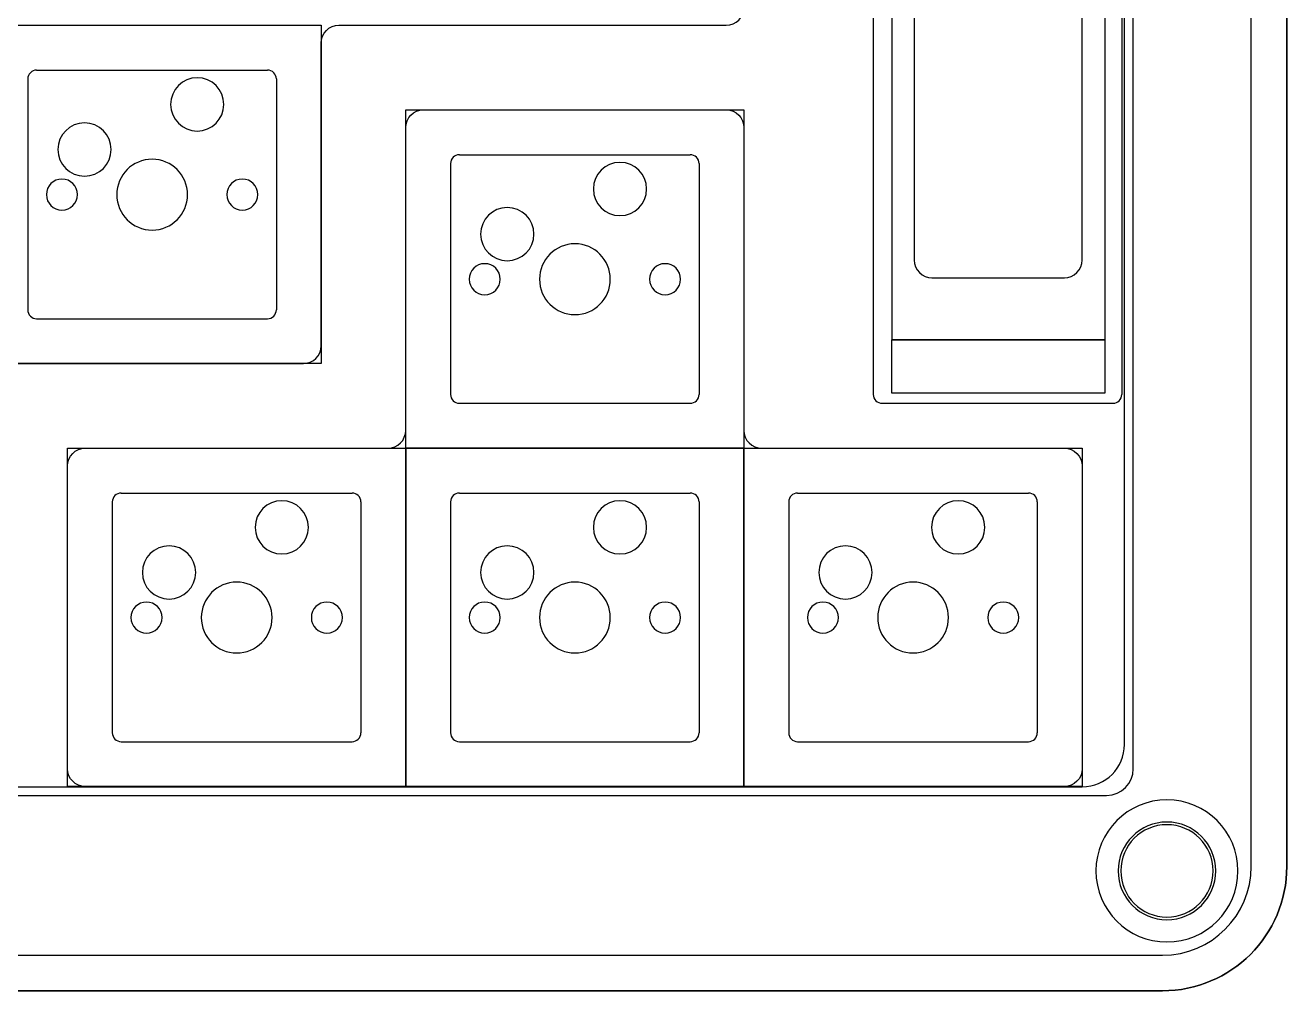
# Model space of a CAD drawing. Header units: millimetres. Extents: x 12 to 283, y 44 to 148.
# Drawn here: x 211.8 to 282.9, y 44.4 to 98.8 of the extents above; entities that cross this region are included whole.
import ezdxf

# ---------------------------------------------------------------- set-up
doc = ezdxf.new("R2010")
doc.units = ezdxf.units.MM
doc.header["$MEASUREMENT"] = 0
for name, color, linetype in [('Bottom_Bottom', 7, 'Continuous'), ('Bottom_Middle', 7, 'Continuous'), ('Bottom_Upper', 7, 'Continuous'), ('keys', 7, 'Continuous'), ('Medium1', 7, 'Continuous'), ('OLED', 7, 'Continuous'), ('PCB', 7, 'Continuous'), ('plate', 7, 'Continuous'), ('SCREWS', 7, 'Continuous'), ('Top', 7, 'Continuous')]:
    doc.layers.add(name, color=color, linetype=linetype)

# ---------------------------------------------------------------- blocks, each defined once
blk = doc.blocks.new('block 3')
at = {"layer": 'Medium1', "color": 7, "lineweight": 25, "true_color": 0xffffff}
blk.add_lwpolyline([(260.112, 77.509), (273.112, 77.509)], dxfattribs=at)
blk = doc.blocks.new('block 4')
at = {"layer": 'Medium1', "color": 7, "lineweight": 25, "true_color": 0xffffff}
blk.add_lwpolyline([(259.612, 133.872), (259.612, 78.009)], dxfattribs=at)
blk = doc.blocks.new('block 7')
at = {"layer": 'Medium1', "color": 7, "lineweight": 25, "true_color": 0xffffff}
blk.add_open_spline([(259.612, 78.009), (259.612, 77.733), (259.836, 77.509), (260.112, 77.509)], degree=3, dxfattribs=at)
blk = doc.blocks.new('block 8')
at = {"layer": 'Medium1', "color": 7, "lineweight": 25, "true_color": 0xffffff}
blk.add_open_spline([(273.112, 77.509), (273.388, 77.509), (273.612, 77.733), (273.612, 78.009)], degree=3, dxfattribs=at)
blk = doc.blocks.new('block 106')
at = {"layer": 'plate', "color": 7, "lineweight": 25, "true_color": 0xffffff}
blk.add_lwpolyline([(260.112, 77.509), (273.112, 77.509)], dxfattribs=at)
blk = doc.blocks.new('block 107')
at = {"layer": 'plate', "color": 7, "lineweight": 25, "true_color": 0xffffff}
blk.add_lwpolyline([(259.612, 133.872), (259.612, 78.009)], dxfattribs=at)
blk = doc.blocks.new('block 110')
at = {"layer": 'plate', "color": 7, "lineweight": 25, "true_color": 0xffffff}
blk.add_open_spline([(259.612, 78.009), (259.612, 77.733), (259.836, 77.509), (260.112, 77.509)], degree=3, dxfattribs=at)
blk = doc.blocks.new('block 111')
at = {"layer": 'plate', "color": 7, "lineweight": 25, "true_color": 0xffffff}
blk.add_open_spline([(273.112, 77.509), (273.388, 77.509), (273.612, 77.733), (273.612, 78.009)], degree=3, dxfattribs=at)
blk = doc.blocks.new('block 272')
at = {"layer": 'plate', "color": 7, "lineweight": 25, "true_color": 0xffffff}
blk.add_lwpolyline([(212.487, 96.272), (225.487, 96.272)], dxfattribs=at)
blk = doc.blocks.new('block 273')
at = {"layer": 'plate', "color": 7, "lineweight": 25, "true_color": 0xffffff}
blk.add_lwpolyline([(212.487, 82.272), (225.487, 82.272)], dxfattribs=at)
blk = doc.blocks.new('block 274')
at = {"layer": 'plate', "color": 7, "lineweight": 25, "true_color": 0xffffff}
blk.add_lwpolyline([(211.987, 95.772), (211.987, 82.772)], dxfattribs=at)
blk = doc.blocks.new('block 275')
at = {"layer": 'plate', "color": 7, "lineweight": 25, "true_color": 0xffffff}
blk.add_lwpolyline([(225.987, 95.772), (225.987, 82.772)], dxfattribs=at)
blk = doc.blocks.new('block 276')
at = {"layer": 'plate', "color": 7, "lineweight": 25, "true_color": 0xffffff}
blk.add_open_spline([(212.487, 96.272), (212.211, 96.272), (211.987, 96.048), (211.987, 95.772)], degree=3, dxfattribs=at)
blk = doc.blocks.new('block 277')
at = {"layer": 'plate', "color": 7, "lineweight": 25, "true_color": 0xffffff}
blk.add_open_spline([(225.987, 95.772), (225.987, 96.048), (225.763, 96.272), (225.487, 96.272)], degree=3, dxfattribs=at)
blk = doc.blocks.new('block 278')
at = {"layer": 'plate', "color": 7, "lineweight": 25, "true_color": 0xffffff}
blk.add_open_spline([(211.987, 82.772), (211.987, 82.496), (212.211, 82.272), (212.487, 82.272)], degree=3, dxfattribs=at)
blk = doc.blocks.new('block 279')
at = {"layer": 'plate', "color": 7, "lineweight": 25, "true_color": 0xffffff}
blk.add_open_spline([(225.487, 82.272), (225.763, 82.272), (225.987, 82.496), (225.987, 82.772)], degree=3, dxfattribs=at)
blk = doc.blocks.new('block 280')
at = {"layer": 'plate', "color": 7, "lineweight": 25, "true_color": 0xffffff}
blk.add_lwpolyline([(236.299, 91.509), (249.299, 91.509)], dxfattribs=at)
blk = doc.blocks.new('block 281')
at = {"layer": 'plate', "color": 7, "lineweight": 25, "true_color": 0xffffff}
blk.add_lwpolyline([(236.299, 77.509), (249.299, 77.509)], dxfattribs=at)
blk = doc.blocks.new('block 282')
at = {"layer": 'plate', "color": 7, "lineweight": 25, "true_color": 0xffffff}
blk.add_lwpolyline([(235.799, 91.009), (235.799, 78.009)], dxfattribs=at)
blk = doc.blocks.new('block 283')
at = {"layer": 'plate', "color": 7, "lineweight": 25, "true_color": 0xffffff}
blk.add_lwpolyline([(249.799, 91.009), (249.799, 78.009)], dxfattribs=at)
blk = doc.blocks.new('block 284')
at = {"layer": 'plate', "color": 7, "lineweight": 25, "true_color": 0xffffff}
blk.add_open_spline([(236.299, 91.509), (236.023, 91.509), (235.799, 91.286), (235.799, 91.009)], degree=3, dxfattribs=at)
blk = doc.blocks.new('block 285')
at = {"layer": 'plate', "color": 7, "lineweight": 25, "true_color": 0xffffff}
blk.add_open_spline([(249.799, 91.009), (249.799, 91.286), (249.575, 91.509), (249.299, 91.509)], degree=3, dxfattribs=at)
blk = doc.blocks.new('block 286')
at = {"layer": 'plate', "color": 7, "lineweight": 25, "true_color": 0xffffff}
blk.add_open_spline([(235.799, 78.009), (235.799, 77.733), (236.023, 77.509), (236.299, 77.509)], degree=3, dxfattribs=at)
blk = doc.blocks.new('block 287')
at = {"layer": 'plate', "color": 7, "lineweight": 25, "true_color": 0xffffff}
blk.add_open_spline([(249.299, 77.509), (249.575, 77.509), (249.799, 77.733), (249.799, 78.009)], degree=3, dxfattribs=at)
blk = doc.blocks.new('block 312')
at = {"layer": 'plate', "color": 7, "lineweight": 25, "true_color": 0xffffff}
blk.add_lwpolyline([(217.249, 72.459), (230.249, 72.459)], dxfattribs=at)
blk = doc.blocks.new('block 313')
at = {"layer": 'plate', "color": 7, "lineweight": 25, "true_color": 0xffffff}
blk.add_lwpolyline([(217.249, 58.459), (230.249, 58.459)], dxfattribs=at)
blk = doc.blocks.new('block 314')
at = {"layer": 'plate', "color": 7, "lineweight": 25, "true_color": 0xffffff}
blk.add_lwpolyline([(216.749, 71.959), (216.749, 58.959)], dxfattribs=at)
blk = doc.blocks.new('block 315')
at = {"layer": 'plate', "color": 7, "lineweight": 25, "true_color": 0xffffff}
blk.add_lwpolyline([(230.749, 71.959), (230.749, 58.959)], dxfattribs=at)
blk = doc.blocks.new('block 316')
at = {"layer": 'plate', "color": 7, "lineweight": 25, "true_color": 0xffffff}
blk.add_open_spline([(217.249, 72.459), (216.973, 72.459), (216.749, 72.236), (216.749, 71.959)], degree=3, dxfattribs=at)
blk = doc.blocks.new('block 317')
at = {"layer": 'plate', "color": 7, "lineweight": 25, "true_color": 0xffffff}
blk.add_open_spline([(230.749, 71.959), (230.749, 72.236), (230.525, 72.459), (230.249, 72.459)], degree=3, dxfattribs=at)
blk = doc.blocks.new('block 318')
at = {"layer": 'plate', "color": 7, "lineweight": 25, "true_color": 0xffffff}
blk.add_open_spline([(216.749, 58.959), (216.749, 58.683), (216.973, 58.459), (217.249, 58.459)], degree=3, dxfattribs=at)
blk = doc.blocks.new('block 319')
at = {"layer": 'plate', "color": 7, "lineweight": 25, "true_color": 0xffffff}
blk.add_open_spline([(230.249, 58.459), (230.525, 58.459), (230.749, 58.683), (230.749, 58.959)], degree=3, dxfattribs=at)
blk = doc.blocks.new('block 320')
at = {"layer": 'plate', "color": 7, "lineweight": 25, "true_color": 0xffffff}
blk.add_lwpolyline([(236.299, 72.459), (249.299, 72.459)], dxfattribs=at)
blk = doc.blocks.new('block 321')
at = {"layer": 'plate', "color": 7, "lineweight": 25, "true_color": 0xffffff}
blk.add_lwpolyline([(236.299, 58.459), (249.299, 58.459)], dxfattribs=at)
blk = doc.blocks.new('block 322')
at = {"layer": 'plate', "color": 7, "lineweight": 25, "true_color": 0xffffff}
blk.add_lwpolyline([(235.799, 71.959), (235.799, 58.959)], dxfattribs=at)
blk = doc.blocks.new('block 323')
at = {"layer": 'plate', "color": 7, "lineweight": 25, "true_color": 0xffffff}
blk.add_lwpolyline([(249.799, 71.959), (249.799, 58.959)], dxfattribs=at)
blk = doc.blocks.new('block 324')
at = {"layer": 'plate', "color": 7, "lineweight": 25, "true_color": 0xffffff}
blk.add_open_spline([(236.299, 72.459), (236.023, 72.459), (235.799, 72.236), (235.799, 71.959)], degree=3, dxfattribs=at)
blk = doc.blocks.new('block 325')
at = {"layer": 'plate', "color": 7, "lineweight": 25, "true_color": 0xffffff}
blk.add_open_spline([(249.799, 71.959), (249.799, 72.236), (249.575, 72.459), (249.299, 72.459)], degree=3, dxfattribs=at)
blk = doc.blocks.new('block 326')
at = {"layer": 'plate', "color": 7, "lineweight": 25, "true_color": 0xffffff}
blk.add_open_spline([(235.799, 58.959), (235.799, 58.683), (236.023, 58.459), (236.299, 58.459)], degree=3, dxfattribs=at)
blk = doc.blocks.new('block 327')
at = {"layer": 'plate', "color": 7, "lineweight": 25, "true_color": 0xffffff}
blk.add_open_spline([(249.299, 58.459), (249.575, 58.459), (249.799, 58.683), (249.799, 58.959)], degree=3, dxfattribs=at)
blk = doc.blocks.new('block 328')
at = {"layer": 'plate', "color": 7, "lineweight": 25, "true_color": 0xffffff}
blk.add_lwpolyline([(255.349, 72.459), (268.349, 72.459)], dxfattribs=at)
blk = doc.blocks.new('block 329')
at = {"layer": 'plate', "color": 7, "lineweight": 25, "true_color": 0xffffff}
blk.add_lwpolyline([(255.349, 58.459), (268.349, 58.459)], dxfattribs=at)
blk = doc.blocks.new('block 330')
at = {"layer": 'plate', "color": 7, "lineweight": 25, "true_color": 0xffffff}
blk.add_lwpolyline([(254.849, 71.959), (254.849, 58.959)], dxfattribs=at)
blk = doc.blocks.new('block 331')
at = {"layer": 'plate', "color": 7, "lineweight": 25, "true_color": 0xffffff}
blk.add_lwpolyline([(268.849, 71.959), (268.849, 58.959)], dxfattribs=at)
blk = doc.blocks.new('block 332')
at = {"layer": 'plate', "color": 7, "lineweight": 25, "true_color": 0xffffff}
blk.add_open_spline([(255.349, 72.459), (255.073, 72.459), (254.849, 72.236), (254.849, 71.959)], degree=3, dxfattribs=at)
blk = doc.blocks.new('block 333')
at = {"layer": 'plate', "color": 7, "lineweight": 25, "true_color": 0xffffff}
blk.add_open_spline([(268.849, 71.959), (268.849, 72.236), (268.625, 72.459), (268.349, 72.459)], degree=3, dxfattribs=at)
blk = doc.blocks.new('block 334')
at = {"layer": 'plate', "color": 7, "lineweight": 25, "true_color": 0xffffff}
blk.add_open_spline([(254.849, 58.959), (254.849, 58.683), (255.073, 58.459), (255.349, 58.459)], degree=3, dxfattribs=at)
blk = doc.blocks.new('block 335')
at = {"layer": 'plate', "color": 7, "lineweight": 25, "true_color": 0xffffff}
blk.add_open_spline([(268.349, 58.459), (268.625, 58.459), (268.849, 58.683), (268.849, 58.959)], degree=3, dxfattribs=at)
blk = doc.blocks.new('block 338')
at = {"layer": 'Bottom_Middle', "color": 7, "lineweight": 25, "true_color": 0xffffff}
blk.add_open_spline([(275.902, 148.397), (275.902, 148.397), (70.914, 148.397), (70.914, 148.397), (69.533, 148.397), (68.414, 147.278), (68.414, 145.897), (68.414, 145.897), (68.414, 137.397), (68.414, 137.397), (68.414, 137.397), (272.756, 137.397), (272.756, 137.397), (273.584, 137.397), (274.256, 136.725), (274.256, 135.897), (274.256, 135.897), (274.256, 56.934), (274.256, 56.934), (274.256, 56.106), (273.584, 55.435), (272.756, 55.435), (272.756, 55.435), (24.724, 55.435), (24.724, 55.435), (23.896, 55.435), (23.224, 56.106), (23.224, 56.935), (23.224, 56.935), (23.224, 135.897), (23.224, 135.897), (23.224, 136.725), (23.896, 137.397), (24.724, 137.397), (24.724, 137.397), (55.31, 137.397), (55.31, 137.397), (55.31, 137.397), (55.31, 145.897), (55.31, 145.897), (55.31, 147.278), (54.191, 148.397), (52.81, 148.397), (52.81, 148.397), (19.224, 148.397), (19.224, 148.397), (15.358, 148.397), (12.224, 145.263), (12.224, 141.397), (12.224, 141.397), (12.224, 51.435), (12.224, 51.435), (12.224, 47.569), (15.358, 44.434), (19.224, 44.434), (19.224, 44.434), (275.902, 44.434), (275.902, 44.434), (279.768, 44.434), (282.902, 47.569), (282.902, 51.435), (282.902, 51.435), (282.902, 141.397), (282.902, 141.397), (282.902, 145.263), (279.768, 148.397), (275.902, 148.397)], degree=3, knots=[0, 0, 0, 0, 1, 1, 1, 2, 2, 2, 3, 3, 3, 4, 4, 4, 5, 5, 5, 6, 6, 6, 7, 7, 7, 8, 8, 8, 9, 9, 9, 10, 10, 10, 11, 11, 11, 12, 12, 12, 13, 13, 13, 14, 14, 14, 15, 15, 15, 16, 16, 16, 17, 17, 17, 18, 18, 18, 19, 19, 19, 20, 20, 20, 21, 21, 21, 22, 22, 22, 22], dxfattribs=at)
blk = doc.blocks.new('block 349')
at = {"layer": 'OLED', "color": 7, "lineweight": 25, "true_color": 0xffffff}
blk.add_open_spline([(262.84, 115.078), (263.116, 115.078), (263.34, 114.854), (263.34, 114.578), (263.34, 114.302), (263.116, 114.078), (262.84, 114.078), (262.564, 114.078), (262.34, 114.302), (262.34, 114.578), (262.34, 114.854), (262.564, 115.078), (262.84, 115.078), (262.84, 115.078), (262.84, 115.078), (262.84, 115.078)], degree=3, knots=[0, 0, 0, 0, 1, 1, 1, 2, 2, 2, 3, 3, 3, 4, 4, 4, 5, 5, 5, 5], dxfattribs=at)
blk = doc.blocks.new('block 350')
at = {"layer": 'OLED', "color": 7, "lineweight": 25, "true_color": 0xffffff}
blk.add_open_spline([(265.38, 115.078), (265.656, 115.078), (265.88, 114.854), (265.88, 114.578), (265.88, 114.302), (265.656, 114.078), (265.38, 114.078), (265.104, 114.078), (264.88, 114.302), (264.88, 114.578), (264.88, 114.854), (265.104, 115.078), (265.38, 115.078), (265.38, 115.078), (265.38, 115.078), (265.38, 115.078)], degree=3, knots=[0, 0, 0, 0, 1, 1, 1, 2, 2, 2, 3, 3, 3, 4, 4, 4, 5, 5, 5, 5], dxfattribs=at)
blk = doc.blocks.new('block 351')
at = {"layer": 'OLED', "color": 7, "lineweight": 25, "true_color": 0xffffff}
blk.add_open_spline([(270.46, 115.078), (270.736, 115.078), (270.96, 114.854), (270.96, 114.578), (270.96, 114.302), (270.736, 114.078), (270.46, 114.078), (270.184, 114.078), (269.96, 114.302), (269.96, 114.578), (269.96, 114.854), (270.184, 115.078), (270.46, 115.078), (270.46, 115.078), (270.46, 115.078), (270.46, 115.078)], degree=3, knots=[0, 0, 0, 0, 1, 1, 1, 2, 2, 2, 3, 3, 3, 4, 4, 4, 5, 5, 5, 5], dxfattribs=at)
blk = doc.blocks.new('block 352')
at = {"layer": 'OLED', "color": 7, "lineweight": 25, "true_color": 0xffffff}
blk.add_open_spline([(267.92, 115.078), (268.196, 115.078), (268.42, 114.854), (268.42, 114.578), (268.42, 114.302), (268.196, 114.078), (267.92, 114.078), (267.644, 114.078), (267.42, 114.302), (267.42, 114.578), (267.42, 114.854), (267.644, 115.078), (267.92, 115.078), (267.92, 115.078), (267.92, 115.078), (267.92, 115.078)], degree=3, knots=[0, 0, 0, 0, 1, 1, 1, 2, 2, 2, 3, 3, 3, 4, 4, 4, 5, 5, 5, 5], dxfattribs=at)
blk = doc.blocks.new('block 348')
at = {"layer": 'OLED', "color": 7, "lineweight": 25, "true_color": 0xffffff}
for points in [[(272.648, 116.076), (260.648, 116.076)], [(260.648, 116.076), (260.648, 111.076)], [(272.648, 116.076), (272.648, 111.076)], [(272.648, 111.076), (260.648, 111.076)], [(260.648, 111.076), (260.648, 81.076)], [(272.648, 111.076), (272.648, 81.076)], [(272.648, 81.076), (260.648, 81.076)]]:
    blk.add_lwpolyline(points, dxfattribs=at)
at = {"layer": 'OLED'}
for name in ['block 349', 'block 350', 'block 352', 'block 351']:
    blk.add_blockref(name, (0, 0), dxfattribs=at)
blk = doc.blocks.new('block 347')
at = {"layer": 'OLED', "color": 7, "lineweight": 25, "true_color": 0xffffff}
blk.add_lwpolyline([(272.648, 78.076), (260.648, 78.076), (260.648, 81.076), (272.648, 81.076), (272.648, 78.076)], dxfattribs=at)
at = {"layer": 'OLED'}
blk.add_blockref('block 348', (0, 0), dxfattribs=at)
blk = doc.blocks.new('block 372')
at = {"layer": 'PCB', "color": 7, "lineweight": 25, "true_color": 0xffffff}
blk.add_lwpolyline([(116.003, 55.922), (271.379, 55.922)], dxfattribs=at)
blk = doc.blocks.new('block 374')
at = {"layer": 'PCB', "color": 7, "lineweight": 25, "true_color": 0xffffff}
blk.add_open_spline([(271.379, 55.922), (272.694, 55.922), (273.76, 56.988), (273.76, 58.303)], degree=3, dxfattribs=at)
blk = doc.blocks.new('block 375')
at = {"layer": 'PCB', "color": 7, "lineweight": 25, "true_color": 0xffffff}
blk.add_lwpolyline([(273.76, 58.303), (273.76, 134.503)], dxfattribs=at)
blk = doc.blocks.new('block 376')
at = {"layer": 'PCB', "color": 7, "lineweight": 25, "true_color": 0xffffff}
blk.add_open_spline([(236.849, 65.447), (236.849, 65.93), (237.241, 66.322), (237.724, 66.322), (238.207, 66.322), (238.599, 65.93), (238.599, 65.447), (238.599, 64.963), (238.207, 64.572), (237.724, 64.572), (237.241, 64.572), (236.849, 64.963), (236.849, 65.447), (236.849, 65.447), (236.849, 65.447), (236.849, 65.447)], degree=3, knots=[0, 0, 0, 0, 1, 1, 1, 2, 2, 2, 3, 3, 3, 4, 4, 4, 5, 5, 5, 5], dxfattribs=at)
blk = doc.blocks.new('block 377')
at = {"layer": 'PCB', "color": 7, "lineweight": 25, "true_color": 0xffffff}
blk.add_open_spline([(237.494, 67.987), (237.494, 68.815), (238.166, 69.487), (238.994, 69.487), (239.823, 69.487), (240.494, 68.815), (240.494, 67.987), (240.494, 67.158), (239.823, 66.487), (238.994, 66.487), (238.166, 66.487), (237.494, 67.158), (237.494, 67.987), (237.494, 67.987), (237.494, 67.987), (237.494, 67.987)], degree=3, knots=[0, 0, 0, 0, 1, 1, 1, 2, 2, 2, 3, 3, 3, 4, 4, 4, 5, 5, 5, 5], dxfattribs=at)
blk = doc.blocks.new('block 378')
at = {"layer": 'PCB', "color": 7, "lineweight": 25, "true_color": 0xffffff}
blk.add_open_spline([(221.76, 65.447), (221.76, 66.548), (222.653, 67.441), (223.754, 67.441), (224.855, 67.441), (225.748, 66.548), (225.748, 65.447), (225.748, 64.345), (224.855, 63.453), (223.754, 63.453), (222.653, 63.453), (221.76, 64.345), (221.76, 65.447), (221.76, 65.447), (221.76, 65.447), (221.76, 65.447)], degree=3, knots=[0, 0, 0, 0, 1, 1, 1, 2, 2, 2, 3, 3, 3, 4, 4, 4, 5, 5, 5, 5], dxfattribs=at)
blk = doc.blocks.new('block 379')
at = {"layer": 'PCB', "color": 7, "lineweight": 25, "true_color": 0xffffff}
blk.add_open_spline([(227.959, 65.447), (227.959, 65.93), (228.351, 66.322), (228.834, 66.322), (229.317, 66.322), (229.709, 65.93), (229.709, 65.447), (229.709, 64.963), (229.317, 64.572), (228.834, 64.572), (228.351, 64.572), (227.959, 64.963), (227.959, 65.447), (227.959, 65.447), (227.959, 65.447), (227.959, 65.447)], degree=3, knots=[0, 0, 0, 0, 1, 1, 1, 2, 2, 2, 3, 3, 3, 4, 4, 4, 5, 5, 5, 5], dxfattribs=at)
blk = doc.blocks.new('block 380')
at = {"layer": 'PCB', "color": 7, "lineweight": 25, "true_color": 0xffffff}
blk.add_open_spline([(224.794, 70.527), (224.794, 71.355), (225.466, 72.027), (226.294, 72.027), (227.123, 72.027), (227.794, 71.355), (227.794, 70.527), (227.794, 69.698), (227.123, 69.027), (226.294, 69.027), (225.466, 69.027), (224.794, 69.698), (224.794, 70.527), (224.794, 70.527), (224.794, 70.527), (224.794, 70.527)], degree=3, knots=[0, 0, 0, 0, 1, 1, 1, 2, 2, 2, 3, 3, 3, 4, 4, 4, 5, 5, 5, 5], dxfattribs=at)
blk = doc.blocks.new('block 396')
at = {"layer": 'PCB', "color": 7, "lineweight": 25, "true_color": 0xffffff}
blk.add_open_spline([(213.682, 91.799), (213.682, 92.628), (214.353, 93.299), (215.182, 93.299), (216.01, 93.299), (216.682, 92.628), (216.682, 91.799), (216.682, 90.971), (216.01, 90.299), (215.182, 90.299), (214.353, 90.299), (213.682, 90.971), (213.682, 91.799), (213.682, 91.799), (213.682, 91.799), (213.682, 91.799)], degree=3, knots=[0, 0, 0, 0, 1, 1, 1, 2, 2, 2, 3, 3, 3, 4, 4, 4, 5, 5, 5, 5], dxfattribs=at)
blk = doc.blocks.new('block 397')
at = {"layer": 'PCB', "color": 7, "lineweight": 25, "true_color": 0xffffff}
blk.add_open_spline([(223.197, 89.259), (223.197, 89.742), (223.588, 90.134), (224.072, 90.134), (224.555, 90.134), (224.947, 89.742), (224.947, 89.259), (224.947, 88.776), (224.555, 88.384), (224.072, 88.384), (223.588, 88.384), (223.197, 88.776), (223.197, 89.259), (223.197, 89.259), (223.197, 89.259), (223.197, 89.259)], degree=3, knots=[0, 0, 0, 0, 1, 1, 1, 2, 2, 2, 3, 3, 3, 4, 4, 4, 5, 5, 5, 5], dxfattribs=at)
blk = doc.blocks.new('block 398')
at = {"layer": 'PCB', "color": 7, "lineweight": 25, "true_color": 0xffffff}
blk.add_open_spline([(236.849, 84.497), (236.849, 84.98), (237.241, 85.372), (237.724, 85.372), (238.207, 85.372), (238.599, 84.98), (238.599, 84.497), (238.599, 84.013), (238.207, 83.622), (237.724, 83.622), (237.241, 83.622), (236.849, 84.013), (236.849, 84.497), (236.849, 84.497), (236.849, 84.497), (236.849, 84.497)], degree=3, knots=[0, 0, 0, 0, 1, 1, 1, 2, 2, 2, 3, 3, 3, 4, 4, 4, 5, 5, 5, 5], dxfattribs=at)
blk = doc.blocks.new('block 451')
at = {"layer": 'PCB', "color": 7, "lineweight": 25, "true_color": 0xffffff}
blk.add_open_spline([(262.894, 70.527), (262.894, 71.355), (263.566, 72.027), (264.394, 72.027), (265.223, 72.027), (265.894, 71.355), (265.894, 70.527), (265.894, 69.698), (265.223, 69.027), (264.394, 69.027), (263.566, 69.027), (262.894, 69.698), (262.894, 70.527), (262.894, 70.527), (262.894, 70.527), (262.894, 70.527)], degree=3, knots=[0, 0, 0, 0, 1, 1, 1, 2, 2, 2, 3, 3, 3, 4, 4, 4, 5, 5, 5, 5], dxfattribs=at)
blk = doc.blocks.new('block 452')
at = {"layer": 'PCB', "color": 7, "lineweight": 25, "true_color": 0xffffff}
blk.add_open_spline([(243.844, 70.527), (243.844, 71.355), (244.516, 72.027), (245.344, 72.027), (246.173, 72.027), (246.844, 71.355), (246.844, 70.527), (246.844, 69.698), (246.173, 69.027), (245.344, 69.027), (244.516, 69.027), (243.844, 69.698), (243.844, 70.527), (243.844, 70.527), (243.844, 70.527), (243.844, 70.527)], degree=3, knots=[0, 0, 0, 0, 1, 1, 1, 2, 2, 2, 3, 3, 3, 4, 4, 4, 5, 5, 5, 5], dxfattribs=at)
blk = doc.blocks.new('block 453')
at = {"layer": 'PCB', "color": 7, "lineweight": 25, "true_color": 0xffffff}
blk.add_open_spline([(243.844, 89.577), (243.844, 90.405), (244.516, 91.077), (245.344, 91.077), (246.173, 91.077), (246.844, 90.405), (246.844, 89.577), (246.844, 88.748), (246.173, 88.077), (245.344, 88.077), (244.516, 88.077), (243.844, 88.748), (243.844, 89.577), (243.844, 89.577), (243.844, 89.577), (243.844, 89.577)], degree=3, knots=[0, 0, 0, 0, 1, 1, 1, 2, 2, 2, 3, 3, 3, 4, 4, 4, 5, 5, 5, 5], dxfattribs=at)
blk = doc.blocks.new('block 454')
at = {"layer": 'PCB', "color": 7, "lineweight": 25, "true_color": 0xffffff}
blk.add_open_spline([(240.81, 84.497), (240.81, 85.598), (241.703, 86.491), (242.804, 86.491), (243.905, 86.491), (244.798, 85.598), (244.798, 84.497), (244.798, 83.395), (243.905, 82.503), (242.804, 82.503), (241.703, 82.503), (240.81, 83.395), (240.81, 84.497), (240.81, 84.497), (240.81, 84.497), (240.81, 84.497)], degree=3, knots=[0, 0, 0, 0, 1, 1, 1, 2, 2, 2, 3, 3, 3, 4, 4, 4, 5, 5, 5, 5], dxfattribs=at)
blk = doc.blocks.new('block 455')
at = {"layer": 'PCB', "color": 7, "lineweight": 25, "true_color": 0xffffff}
blk.add_open_spline([(247.009, 84.497), (247.009, 84.98), (247.401, 85.372), (247.884, 85.372), (248.367, 85.372), (248.759, 84.98), (248.759, 84.497), (248.759, 84.013), (248.367, 83.622), (247.884, 83.622), (247.401, 83.622), (247.009, 84.013), (247.009, 84.497), (247.009, 84.497), (247.009, 84.497), (247.009, 84.497)], degree=3, knots=[0, 0, 0, 0, 1, 1, 1, 2, 2, 2, 3, 3, 3, 4, 4, 4, 5, 5, 5, 5], dxfattribs=at)
blk = doc.blocks.new('block 456')
at = {"layer": 'PCB', "color": 7, "lineweight": 25, "true_color": 0xffffff}
blk.add_open_spline([(237.494, 87.037), (237.494, 87.865), (238.166, 88.537), (238.994, 88.537), (239.823, 88.537), (240.494, 87.865), (240.494, 87.037), (240.494, 86.208), (239.823, 85.537), (238.994, 85.537), (238.166, 85.537), (237.494, 86.208), (237.494, 87.037), (237.494, 87.037), (237.494, 87.037), (237.494, 87.037)], degree=3, knots=[0, 0, 0, 0, 1, 1, 1, 2, 2, 2, 3, 3, 3, 4, 4, 4, 5, 5, 5, 5], dxfattribs=at)
blk = doc.blocks.new('block 457')
at = {"layer": 'PCB', "color": 7, "lineweight": 25, "true_color": 0xffffff}
blk.add_open_spline([(218.444, 67.987), (218.444, 68.815), (219.116, 69.487), (219.944, 69.487), (220.773, 69.487), (221.444, 68.815), (221.444, 67.987), (221.444, 67.158), (220.773, 66.487), (219.944, 66.487), (219.116, 66.487), (218.444, 67.158), (218.444, 67.987), (218.444, 67.987), (218.444, 67.987), (218.444, 67.987)], degree=3, knots=[0, 0, 0, 0, 1, 1, 1, 2, 2, 2, 3, 3, 3, 4, 4, 4, 5, 5, 5, 5], dxfattribs=at)
blk = doc.blocks.new('block 462')
at = {"layer": 'PCB', "color": 7, "lineweight": 25, "true_color": 0xffffff}
blk.add_open_spline([(220.032, 94.339), (220.032, 95.168), (220.703, 95.839), (221.532, 95.839), (222.36, 95.839), (223.032, 95.168), (223.032, 94.339), (223.032, 93.511), (222.36, 92.839), (221.532, 92.839), (220.703, 92.839), (220.032, 93.511), (220.032, 94.339), (220.032, 94.339), (220.032, 94.339), (220.032, 94.339)], degree=3, knots=[0, 0, 0, 0, 1, 1, 1, 2, 2, 2, 3, 3, 3, 4, 4, 4, 5, 5, 5, 5], dxfattribs=at)
blk = doc.blocks.new('block 463')
at = {"layer": 'PCB', "color": 7, "lineweight": 25, "true_color": 0xffffff}
blk.add_open_spline([(216.998, 89.259), (216.998, 90.36), (217.89, 91.253), (218.992, 91.253), (220.093, 91.253), (220.986, 90.36), (220.986, 89.259), (220.986, 88.158), (220.093, 87.265), (218.992, 87.265), (217.89, 87.265), (216.998, 88.158), (216.998, 89.259), (216.998, 89.259), (216.998, 89.259), (216.998, 89.259)], degree=3, knots=[0, 0, 0, 0, 1, 1, 1, 2, 2, 2, 3, 3, 3, 4, 4, 4, 5, 5, 5, 5], dxfattribs=at)
blk = doc.blocks.new('block 465')
at = {"layer": 'PCB', "color": 7, "lineweight": 25, "true_color": 0xffffff}
blk.add_open_spline([(213.037, 89.259), (213.037, 89.742), (213.428, 90.134), (213.912, 90.134), (214.395, 90.134), (214.787, 89.742), (214.787, 89.259), (214.787, 88.776), (214.395, 88.384), (213.912, 88.384), (213.428, 88.384), (213.037, 88.776), (213.037, 89.259), (213.037, 89.259), (213.037, 89.259), (213.037, 89.259)], degree=3, knots=[0, 0, 0, 0, 1, 1, 1, 2, 2, 2, 3, 3, 3, 4, 4, 4, 5, 5, 5, 5], dxfattribs=at)
blk = doc.blocks.new('block 475')
at = {"layer": 'PCB', "color": 7, "lineweight": 25, "true_color": 0xffffff}
blk.add_open_spline([(259.86, 65.447), (259.86, 66.548), (260.753, 67.441), (261.854, 67.441), (262.955, 67.441), (263.848, 66.548), (263.848, 65.447), (263.848, 64.345), (262.955, 63.453), (261.854, 63.453), (260.753, 63.453), (259.86, 64.345), (259.86, 65.447), (259.86, 65.447), (259.86, 65.447), (259.86, 65.447)], degree=3, knots=[0, 0, 0, 0, 1, 1, 1, 2, 2, 2, 3, 3, 3, 4, 4, 4, 5, 5, 5, 5], dxfattribs=at)
blk = doc.blocks.new('block 476')
at = {"layer": 'PCB', "color": 7, "lineweight": 25, "true_color": 0xffffff}
blk.add_open_spline([(255.899, 65.447), (255.899, 65.93), (256.291, 66.322), (256.774, 66.322), (257.257, 66.322), (257.649, 65.93), (257.649, 65.447), (257.649, 64.963), (257.257, 64.572), (256.774, 64.572), (256.291, 64.572), (255.899, 64.963), (255.899, 65.447), (255.899, 65.447), (255.899, 65.447), (255.899, 65.447)], degree=3, knots=[0, 0, 0, 0, 1, 1, 1, 2, 2, 2, 3, 3, 3, 4, 4, 4, 5, 5, 5, 5], dxfattribs=at)
blk = doc.blocks.new('block 477')
at = {"layer": 'PCB', "color": 7, "lineweight": 25, "true_color": 0xffffff}
blk.add_open_spline([(256.544, 67.987), (256.544, 68.815), (257.216, 69.487), (258.044, 69.487), (258.873, 69.487), (259.544, 68.815), (259.544, 67.987), (259.544, 67.158), (258.873, 66.487), (258.044, 66.487), (257.216, 66.487), (256.544, 67.158), (256.544, 67.987), (256.544, 67.987), (256.544, 67.987), (256.544, 67.987)], degree=3, knots=[0, 0, 0, 0, 1, 1, 1, 2, 2, 2, 3, 3, 3, 4, 4, 4, 5, 5, 5, 5], dxfattribs=at)
blk = doc.blocks.new('block 478')
at = {"layer": 'PCB', "color": 7, "lineweight": 25, "true_color": 0xffffff}
blk.add_open_spline([(247.009, 65.447), (247.009, 65.93), (247.401, 66.322), (247.884, 66.322), (248.367, 66.322), (248.759, 65.93), (248.759, 65.447), (248.759, 64.963), (248.367, 64.572), (247.884, 64.572), (247.401, 64.572), (247.009, 64.963), (247.009, 65.447), (247.009, 65.447), (247.009, 65.447), (247.009, 65.447)], degree=3, knots=[0, 0, 0, 0, 1, 1, 1, 2, 2, 2, 3, 3, 3, 4, 4, 4, 5, 5, 5, 5], dxfattribs=at)
blk = doc.blocks.new('block 479')
at = {"layer": 'PCB', "color": 7, "lineweight": 25, "true_color": 0xffffff}
blk.add_open_spline([(240.81, 65.447), (240.81, 66.548), (241.703, 67.441), (242.804, 67.441), (243.905, 67.441), (244.798, 66.548), (244.798, 65.447), (244.798, 64.345), (243.905, 63.453), (242.804, 63.453), (241.703, 63.453), (240.81, 64.345), (240.81, 65.447), (240.81, 65.447), (240.81, 65.447), (240.81, 65.447)], degree=3, knots=[0, 0, 0, 0, 1, 1, 1, 2, 2, 2, 3, 3, 3, 4, 4, 4, 5, 5, 5, 5], dxfattribs=at)
blk = doc.blocks.new('block 480')
at = {"layer": 'PCB', "color": 7, "lineweight": 25, "true_color": 0xffffff}
blk.add_open_spline([(217.799, 65.447), (217.799, 65.93), (218.191, 66.322), (218.674, 66.322), (219.157, 66.322), (219.549, 65.93), (219.549, 65.447), (219.549, 64.963), (219.157, 64.572), (218.674, 64.572), (218.191, 64.572), (217.799, 64.963), (217.799, 65.447), (217.799, 65.447), (217.799, 65.447), (217.799, 65.447)], degree=3, knots=[0, 0, 0, 0, 1, 1, 1, 2, 2, 2, 3, 3, 3, 4, 4, 4, 5, 5, 5, 5], dxfattribs=at)
blk = doc.blocks.new('block 560')
at = {"layer": 'PCB', "color": 7, "lineweight": 25, "true_color": 0xffffff}
blk.add_open_spline([(266.059, 65.447), (266.059, 65.93), (266.451, 66.322), (266.934, 66.322), (267.417, 66.322), (267.809, 65.93), (267.809, 65.447), (267.809, 64.963), (267.417, 64.572), (266.934, 64.572), (266.451, 64.572), (266.059, 64.963), (266.059, 65.447), (266.059, 65.447), (266.059, 65.447), (266.059, 65.447)], degree=3, knots=[0, 0, 0, 0, 1, 1, 1, 2, 2, 2, 3, 3, 3, 4, 4, 4, 5, 5, 5, 5], dxfattribs=at)
blk = doc.blocks.new('block 353')
at = {"layer": 'PCB'}
for name in ['block 375', 'block 462', 'block 396', 'block 463', 'block 453', 'block 465', 'block 397', 'block 456', 'block 454', 'block 398', 'block 455', 'block 380', 'block 452', 'block 451', 'block 457', 'block 377', 'block 477', 'block 378', 'block 479', 'block 475', 'block 480', 'block 379', 'block 376', 'block 478', 'block 476', 'block 560', 'block 374', 'block 372']:
    blk.add_blockref(name, (0, 0), dxfattribs=at)

msp = doc.modelspace()

# ---------------------------------------------------------------- linework, layer by layer
at = {"layer": 'Bottom_Bottom', "color": 7, "lineweight": 25, "true_color": 0xffffff}
for points, knots in [([(19.224, 148.397), (15.358, 148.397), (12.224, 145.263), (12.224, 141.397), (12.224, 141.397), (12.224, 51.434), (12.224, 51.434), (12.224, 47.569), (15.358, 44.434), (19.224, 44.434), (19.224, 44.434), (275.902, 44.434), (275.902, 44.434), (279.768, 44.434), (282.902, 47.569), (282.902, 51.434), (282.902, 51.434), (282.902, 141.397), (282.902, 141.397), (282.902, 145.263), (279.768, 148.397), (275.902, 148.397), (275.902, 148.397), (19.224, 148.397), (19.224, 148.397)], [0, 0, 0, 0, 1, 1, 1, 2, 2, 2, 3, 3, 3, 4, 4, 4, 5, 5, 5, 6, 6, 6, 7, 7, 7, 8, 8, 8, 8]), ([(278.902, 51.184), (278.902, 49.666), (277.671, 48.434), (276.152, 48.434), (274.633, 48.434), (273.402, 49.666), (273.402, 51.184), (273.402, 52.703), (274.633, 53.934), (276.152, 53.934), (277.671, 53.934), (278.902, 52.703), (278.902, 51.184)], [0, 0, 0, 0, 1, 1, 1, 2, 2, 2, 3, 3, 3, 4, 4, 4, 4])]:
    msp.add_open_spline(points, degree=3, knots=knots, dxfattribs=at)
at = {"layer": 'Bottom_Middle', "color": 7, "lineweight": 25, "true_color": 0xffffff}
msp.add_open_spline([(278.902, 51.184), (278.902, 49.666), (277.671, 48.434), (276.152, 48.434), (274.633, 48.434), (273.402, 49.666), (273.402, 51.184), (273.402, 52.703), (274.633, 53.934), (276.152, 53.934), (277.671, 53.934), (278.902, 52.703), (278.902, 51.184)], degree=3, knots=[0, 0, 0, 0, 1, 1, 1, 2, 2, 2, 3, 3, 3, 4, 4, 4, 4], dxfattribs=at)
at = {"layer": 'Bottom_Upper', "color": 7, "lineweight": 25, "true_color": 0xffffff}
for points, knots in [([(19.224, 44.434), (15.358, 44.434), (12.224, 47.569), (12.224, 51.434), (12.224, 51.434), (12.224, 141.397), (12.224, 141.397), (12.224, 145.263), (15.358, 148.397), (19.224, 148.397), (19.224, 148.397), (275.902, 148.397), (275.902, 148.397), (279.768, 148.397), (282.902, 145.263), (282.902, 141.397), (282.902, 141.397), (282.902, 51.434), (282.902, 51.434), (282.902, 47.569), (279.768, 44.434), (275.902, 44.434), (275.902, 44.434), (19.224, 44.434), (19.224, 44.434)], [0, 0, 0, 0, 1, 1, 1, 2, 2, 2, 3, 3, 3, 4, 4, 4, 5, 5, 5, 6, 6, 6, 7, 7, 7, 8, 8, 8, 8]), ([(24.724, 55.435), (23.897, 55.435), (23.224, 56.108), (23.224, 56.934), (23.224, 56.934), (23.224, 135.897), (23.224, 135.897), (23.224, 136.724), (23.897, 137.397), (24.724, 137.397), (24.724, 137.397), (272.756, 137.397), (272.756, 137.397), (273.583, 137.397), (274.256, 136.724), (274.256, 135.897), (274.256, 135.897), (274.256, 56.934), (274.256, 56.934), (274.256, 56.108), (273.583, 55.435), (272.756, 55.435), (272.756, 55.435), (24.724, 55.435), (24.724, 55.435)], [0, 0, 0, 0, 1, 1, 1, 2, 2, 2, 3, 3, 3, 4, 4, 4, 5, 5, 5, 6, 6, 6, 7, 7, 7, 8, 8, 8, 8]), ([(278.902, 51.184), (278.902, 49.666), (277.671, 48.434), (276.152, 48.434), (274.633, 48.434), (273.402, 49.666), (273.402, 51.184), (273.402, 52.703), (274.633, 53.934), (276.152, 53.934), (277.671, 53.934), (278.902, 52.703), (278.902, 51.184)], [0, 0, 0, 0, 1, 1, 1, 2, 2, 2, 3, 3, 3, 4, 4, 4, 4])]:
    msp.add_open_spline(points, degree=3, knots=knots, dxfattribs=at)
at = {"layer": 'keys', "color": 7, "lineweight": 25, "true_color": 0xffffff}
for points in [[(228.512, 79.747), (209.462, 79.747), (209.462, 98.797), (228.512, 98.797), (228.512, 79.747)], [(252.324, 74.984), (233.274, 74.984), (233.274, 94.034), (252.324, 94.034), (252.324, 74.984)], [(233.274, 55.934), (214.224, 55.934), (214.224, 74.984), (233.274, 74.984), (233.274, 55.934)], [(252.324, 55.934), (233.274, 55.934), (233.274, 74.984), (252.324, 74.984), (252.324, 55.934)], [(271.374, 55.934), (252.324, 55.934), (252.324, 74.984), (271.374, 74.984), (271.374, 55.934)]]:
    msp.add_lwpolyline(points, dxfattribs=at)
at = {"layer": 'Medium1', "color": 7, "lineweight": 25, "true_color": 0xffffff}
msp.add_lwpolyline([(273.612, 133.872), (273.612, 78.009)], dxfattribs=at)
for points, knots in [([(19.224, 44.434), (15.358, 44.434), (12.224, 47.569), (12.224, 51.434), (12.224, 51.434), (12.224, 141.397), (12.224, 141.397), (12.224, 145.263), (15.358, 148.397), (19.224, 148.397), (19.224, 148.397), (275.902, 148.397), (275.902, 148.397), (279.768, 148.397), (282.902, 145.263), (282.902, 141.397), (282.902, 141.397), (282.902, 51.434), (282.902, 51.434), (282.902, 47.569), (279.768, 44.434), (275.902, 44.434), (275.902, 44.434), (19.224, 44.434), (19.224, 44.434)], [0, 0, 0, 0, 1, 1, 1, 2, 2, 2, 3, 3, 3, 4, 4, 4, 5, 5, 5, 6, 6, 6, 7, 7, 7, 8, 8, 8, 8]), ([(42.774, 61.697), (42.774, 61.697), (42.774, 78.747), (42.774, 78.747), (42.774, 79.299), (42.327, 79.747), (41.774, 79.747), (41.774, 79.747), (24.724, 79.747), (24.724, 79.747), (24.172, 79.747), (23.724, 80.195), (23.724, 80.747), (23.724, 80.747), (23.724, 135.897), (23.724, 135.897), (23.724, 136.449), (24.172, 136.897), (24.724, 136.897), (24.724, 136.897), (251.324, 136.897), (251.324, 136.897), (251.877, 136.897), (252.324, 136.449), (252.324, 135.897), (252.324, 135.897), (252.324, 99.797), (252.324, 99.797), (252.324, 99.245), (251.877, 98.797), (251.324, 98.797), (251.324, 98.797), (229.512, 98.797), (229.512, 98.797), (228.96, 98.797), (228.512, 98.349), (228.512, 97.797), (228.512, 97.797), (228.512, 80.747), (228.512, 80.747), (228.512, 80.195), (228.064, 79.747), (227.512, 79.747), (227.512, 79.747), (210.462, 79.747), (210.462, 79.747), (209.91, 79.747), (209.462, 79.299), (209.462, 78.747), (209.462, 78.747), (209.462, 61.697), (209.462, 61.697), (209.462, 61.145), (209.014, 60.697), (208.462, 60.697), (208.462, 60.697), (43.774, 60.697), (43.774, 60.697), (43.222, 60.697), (42.774, 61.145), (42.774, 61.697)], [0, 0, 0, 0, 1, 1, 1, 2, 2, 2, 3, 3, 3, 4, 4, 4, 5, 5, 5, 6, 6, 6, 7, 7, 7, 8, 8, 8, 9, 9, 9, 10, 10, 10, 11, 11, 11, 12, 12, 12, 13, 13, 13, 14, 14, 14, 15, 15, 15, 16, 16, 16, 17, 17, 17, 18, 18, 18, 19, 19, 19, 20, 20, 20, 20]), ([(215.224, 55.934), (215.224, 55.934), (270.374, 55.934), (270.374, 55.934), (270.927, 55.934), (271.374, 56.382), (271.374, 56.934), (271.374, 56.934), (271.374, 73.984), (271.374, 73.984), (271.374, 74.537), (270.927, 74.984), (270.374, 74.984), (270.374, 74.984), (253.324, 74.984), (253.324, 74.984), (252.772, 74.984), (252.324, 75.432), (252.324, 75.984), (252.324, 75.984), (252.324, 93.034), (252.324, 93.034), (252.324, 93.587), (251.877, 94.034), (251.324, 94.034), (251.324, 94.034), (234.274, 94.034), (234.274, 94.034), (233.722, 94.034), (233.274, 93.587), (233.274, 93.034), (233.274, 93.034), (233.274, 75.984), (233.274, 75.984), (233.274, 75.432), (232.827, 74.984), (232.274, 74.984), (232.274, 74.984), (215.224, 74.984), (215.224, 74.984), (214.672, 74.984), (214.224, 74.537), (214.224, 73.984), (214.224, 73.984), (214.224, 56.934), (214.224, 56.934), (214.224, 56.382), (214.672, 55.934), (215.224, 55.934)], [0, 0, 0, 0, 1, 1, 1, 2, 2, 2, 3, 3, 3, 4, 4, 4, 5, 5, 5, 6, 6, 6, 7, 7, 7, 8, 8, 8, 9, 9, 9, 10, 10, 10, 11, 11, 11, 12, 12, 12, 13, 13, 13, 14, 14, 14, 15, 15, 15, 16, 16, 16, 16]), ([(278.902, 51.184), (278.902, 49.666), (277.671, 48.434), (276.152, 48.434), (274.633, 48.434), (273.402, 49.666), (273.402, 51.184), (273.402, 52.703), (274.633, 53.934), (276.152, 53.934), (277.671, 53.934), (278.902, 52.703), (278.902, 51.184)], [0, 0, 0, 0, 1, 1, 1, 2, 2, 2, 3, 3, 3, 4, 4, 4, 4])]:
    msp.add_open_spline(points, degree=3, knots=knots, dxfattribs=at)
at = {"layer": 'plate', "color": 7, "lineweight": 25, "true_color": 0xffffff}
msp.add_lwpolyline([(273.612, 133.872), (273.612, 78.009)], dxfattribs=at)
for points, knots in [([(19.224, 44.434), (15.358, 44.434), (12.224, 47.569), (12.224, 51.434), (12.224, 51.434), (12.224, 141.397), (12.224, 141.397), (12.224, 145.263), (15.358, 148.397), (19.224, 148.397), (19.224, 148.397), (275.902, 148.397), (275.902, 148.397), (279.768, 148.397), (282.902, 145.263), (282.902, 141.397), (282.902, 141.397), (282.902, 51.434), (282.902, 51.434), (282.902, 47.569), (279.768, 44.434), (275.902, 44.434), (275.902, 44.434), (19.224, 44.434), (19.224, 44.434)], [0, 0, 0, 0, 1, 1, 1, 2, 2, 2, 3, 3, 3, 4, 4, 4, 5, 5, 5, 6, 6, 6, 7, 7, 7, 8, 8, 8, 8]), ([(278.752, 51.184), (278.752, 49.748), (277.588, 48.584), (276.152, 48.584), (274.716, 48.584), (273.552, 49.748), (273.552, 51.184), (273.552, 52.62), (274.716, 53.784), (276.152, 53.784), (277.588, 53.784), (278.752, 52.62), (278.752, 51.184)], [0, 0, 0, 0, 1, 1, 1, 2, 2, 2, 3, 3, 3, 4, 4, 4, 4])]:
    msp.add_open_spline(points, degree=3, knots=knots, dxfattribs=at)
at = {"layer": 'SCREWS', "color": 7, "lineweight": 25, "true_color": 0xffffff}
msp.add_open_spline([(280.152, 51.184), (280.152, 48.975), (278.361, 47.184), (276.152, 47.184), (273.943, 47.184), (272.152, 48.975), (272.152, 51.184), (272.152, 53.393), (273.943, 55.184), (276.152, 55.184), (278.361, 55.184), (280.152, 53.393), (280.152, 51.184)], degree=3, knots=[0, 0, 0, 0, 1, 1, 1, 2, 2, 2, 3, 3, 3, 4, 4, 4, 4], dxfattribs=at)
at = {"layer": 'Top', "color": 7, "lineweight": 25, "true_color": 0xffffff}
for points, knots in [([(19.224, 146.397), (19.224, 146.397), (275.902, 146.397), (275.902, 146.397), (278.663, 146.397), (280.902, 144.158), (280.902, 141.397), (280.902, 141.397), (280.902, 51.434), (280.902, 51.434), (280.902, 48.673), (278.663, 46.434), (275.902, 46.434), (275.902, 46.434), (19.224, 46.434), (19.224, 46.434), (16.463, 46.434), (14.224, 48.673), (14.224, 51.434), (14.224, 51.434), (14.224, 141.397), (14.224, 141.397), (14.224, 144.158), (16.463, 146.397), (19.224, 146.397)], [0, 0, 0, 0, 1, 1, 1, 2, 2, 2, 3, 3, 3, 4, 4, 4, 5, 5, 5, 6, 6, 6, 7, 7, 7, 8, 8, 8, 8]), ([(42.774, 61.697), (42.774, 61.697), (42.774, 78.747), (42.774, 78.747), (42.774, 79.299), (42.327, 79.747), (41.774, 79.747), (41.774, 79.747), (24.724, 79.747), (24.724, 79.747), (24.172, 79.747), (23.724, 80.195), (23.724, 80.747), (23.724, 80.747), (23.724, 135.897), (23.724, 135.897), (23.724, 136.449), (24.172, 136.897), (24.724, 136.897), (24.724, 136.897), (251.324, 136.897), (251.324, 136.897), (251.877, 136.897), (252.324, 136.449), (252.324, 135.897), (252.324, 135.897), (252.324, 99.797), (252.324, 99.797), (252.324, 99.245), (251.877, 98.797), (251.324, 98.797), (251.324, 98.797), (229.512, 98.797), (229.512, 98.797), (228.96, 98.797), (228.512, 98.349), (228.512, 97.797), (228.512, 97.797), (228.512, 80.747), (228.512, 80.747), (228.512, 80.195), (228.064, 79.747), (227.512, 79.747), (227.512, 79.747), (210.462, 79.747), (210.462, 79.747), (209.91, 79.747), (209.462, 79.299), (209.462, 78.747), (209.462, 78.747), (209.462, 61.697), (209.462, 61.697), (209.462, 61.145), (209.014, 60.697), (208.462, 60.697), (208.462, 60.697), (43.774, 60.697), (43.774, 60.697), (43.222, 60.697), (42.774, 61.145), (42.774, 61.697)], [0, 0, 0, 0, 1, 1, 1, 2, 2, 2, 3, 3, 3, 4, 4, 4, 5, 5, 5, 6, 6, 6, 7, 7, 7, 8, 8, 8, 9, 9, 9, 10, 10, 10, 11, 11, 11, 12, 12, 12, 13, 13, 13, 14, 14, 14, 15, 15, 15, 16, 16, 16, 17, 17, 17, 18, 18, 18, 19, 19, 19, 20, 20, 20, 20]), ([(270.374, 84.576), (270.374, 84.576), (262.918, 84.576), (262.918, 84.576), (262.366, 84.576), (261.918, 85.024), (261.918, 85.576), (261.918, 85.576), (261.918, 109.576), (261.918, 109.576), (261.918, 110.128), (262.366, 110.576), (262.918, 110.576), (262.918, 110.576), (270.374, 110.576), (270.374, 110.576), (270.927, 110.576), (271.374, 110.128), (271.374, 109.576), (271.374, 109.576), (271.374, 85.576), (271.374, 85.576), (271.374, 85.024), (270.927, 84.576), (270.374, 84.576)], [0, 0, 0, 0, 1, 1, 1, 2, 2, 2, 3, 3, 3, 4, 4, 4, 5, 5, 5, 6, 6, 6, 7, 7, 7, 8, 8, 8, 8]), ([(215.224, 55.934), (215.224, 55.934), (270.374, 55.934), (270.374, 55.934), (270.927, 55.934), (271.374, 56.382), (271.374, 56.934), (271.374, 56.934), (271.374, 73.984), (271.374, 73.984), (271.374, 74.537), (270.927, 74.984), (270.374, 74.984), (270.374, 74.984), (253.324, 74.984), (253.324, 74.984), (252.772, 74.984), (252.324, 75.432), (252.324, 75.984), (252.324, 75.984), (252.324, 93.034), (252.324, 93.034), (252.324, 93.587), (251.877, 94.034), (251.324, 94.034), (251.324, 94.034), (234.274, 94.034), (234.274, 94.034), (233.722, 94.034), (233.274, 93.587), (233.274, 93.034), (233.274, 93.034), (233.274, 75.984), (233.274, 75.984), (233.274, 75.432), (232.827, 74.984), (232.274, 74.984), (232.274, 74.984), (215.224, 74.984), (215.224, 74.984), (214.672, 74.984), (214.224, 74.537), (214.224, 73.984), (214.224, 73.984), (214.224, 56.934), (214.224, 56.934), (214.224, 56.382), (214.672, 55.934), (215.224, 55.934)], [0, 0, 0, 0, 1, 1, 1, 2, 2, 2, 3, 3, 3, 4, 4, 4, 5, 5, 5, 6, 6, 6, 7, 7, 7, 8, 8, 8, 9, 9, 9, 10, 10, 10, 11, 11, 11, 12, 12, 12, 13, 13, 13, 14, 14, 14, 15, 15, 15, 16, 16, 16, 16]), ([(278.902, 51.184), (278.902, 49.666), (277.671, 48.434), (276.152, 48.434), (274.633, 48.434), (273.402, 49.666), (273.402, 51.184), (273.402, 52.703), (274.633, 53.934), (276.152, 53.934), (277.671, 53.934), (278.902, 52.703), (278.902, 51.184)], [0, 0, 0, 0, 1, 1, 1, 2, 2, 2, 3, 3, 3, 4, 4, 4, 4])]:
    msp.add_open_spline(points, degree=3, knots=knots, dxfattribs=at)

# ---------------------------------------------------------------- block references
at = {"layer": 'Bottom_Middle'}
msp.add_blockref('block 338', (0, 0), dxfattribs=at)
at = {"layer": 'Medium1'}
for name in ['block 4', 'block 7', 'block 3', 'block 8']:
    msp.add_blockref(name, (0, 0), dxfattribs=at)
at = {"layer": 'OLED'}
msp.add_blockref('block 347', (0, 0), dxfattribs=at)
at = {"layer": 'PCB'}
msp.add_blockref('block 353', (0, 0), dxfattribs=at)
at = {"layer": 'plate'}
for name in ['block 107', 'block 276', 'block 272', 'block 277', 'block 274', 'block 275', 'block 284', 'block 282', 'block 280', 'block 285', 'block 283', 'block 278', 'block 279', 'block 273', 'block 286', 'block 281', 'block 287', 'block 110', 'block 106', 'block 111', 'block 316', 'block 314', 'block 312', 'block 317', 'block 315', 'block 324', 'block 322', 'block 320', 'block 325', 'block 323', 'block 332', 'block 330', 'block 328', 'block 333', 'block 331', 'block 318', 'block 313', 'block 319', 'block 326', 'block 321', 'block 327', 'block 334', 'block 329', 'block 335']:
    msp.add_blockref(name, (0, 0), dxfattribs=at)

doc.saveas('drawing.dxf')
